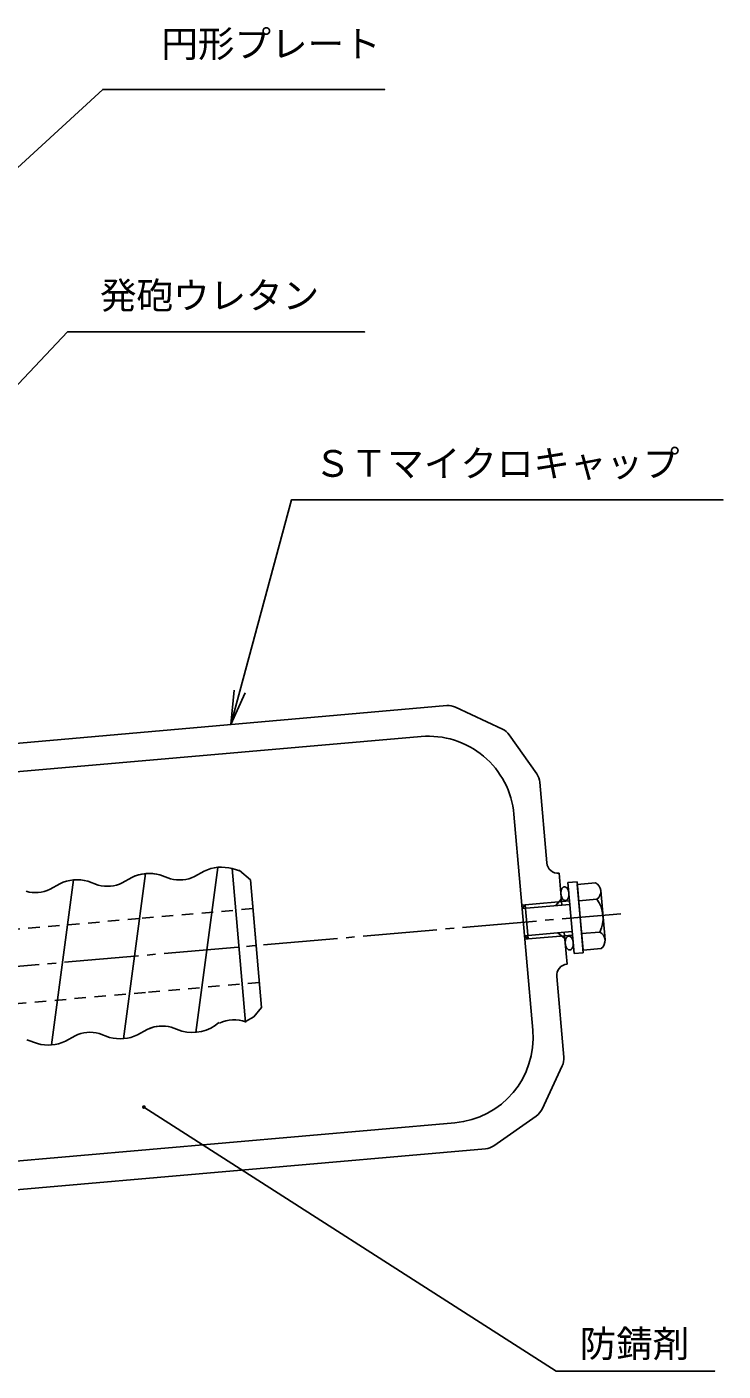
# Model space of a CAD drawing. Units: millimetres on the paper, scale 1:2. Extents: x 0 to 841, y 0 to 594.
# Drawn here: x 620 to 681, y 274.7 to 392.5 of the extents above; entities that cross this region are included whole.
import ezdxf
from ezdxf.enums import TextEntityAlignment as Align

# ---------------------------------------------------------------- set-up
doc = ezdxf.new("R2010")
doc.units = ezdxf.units.MM
for name, pattern in [('USER1', [1.75, 1, -0.75]), ('USER2', [8.75, 6.5, -0.75, 0.75, -0.75]), ('USER3', [7.75, 4, -0.75, 0.75, -0.75, 0.75, -0.75])]:
    doc.linetypes.add(name, pattern=pattern)
for name, color, linetype, lineweight in [('1_外形線', 7, 'Continuous', 25), ('2_細い実線', 3, 'Continuous', 25), ('3_隠れ線', 2, 'USER1', 25), ('4_中心線', 1, 'USER2', 25), ('5_想像線', 6, 'USER3', 25), ('6_寸法線', 4, 'Continuous', 25)]:
    doc.layers.add(name, color=color, linetype=linetype, lineweight=lineweight)
doc.styles.add('標準ベクトル', font='')
doc.styles.get('標準ベクトル').set_extended_font_data('標準ベクトル')

# ---------------------------------------------------------------- blocks, each defined once
blk = doc.blocks.new('filled_dot')
at = {"color": 0, "linetype": 'Continuous', "lineweight": -2, "const_width": 1.25}
blk.add_lwpolyline([(-0.625, 0, 1), (0.625, 0, 1)], format="xyb", close=True, dxfattribs=at)
blk = doc.blocks.new('open_arrow')
at = {"color": 0, "linetype": 'Continuous', "lineweight": -2}
blk.add_lwpolyline([(7.5, 1.25), (0, 0), (7.5, -1.25)], dxfattribs=at)

msp = doc.modelspace()

# ---------------------------------------------------------------- linework, layer by layer
at = {"layer": '1_外形線'}
for p, q in [((608.591, 328.798), (656.809, 333.017)), ((661.685, 330.965), (657.574, 332.882)), ((608.826, 326.309), (654.563, 330.311)), ((664.686, 327.029), (662.279, 330.466)), ((664.952, 326.299), (665.57, 319.228)), ((662.688, 323.493), (664.344, 304.565)), ((630.419, 318.286), (628.498, 303.813)), ((634.707, 318.026), (635.552, 318.509)), ((636.744, 318.839), (634.823, 304.367)), ((638.009, 318.724), (639.189, 305.243)), ((638.465, 318.597), (638.009, 318.724)), ((638.644, 318.553), (639.6, 317.75)), ((666.654, 318.319), (666.898, 315.523)), ((622.055, 316.919), (622.9, 317.403)), ((624.093, 317.732), (622.172, 303.26)), ((625.358, 317.618), (626.274, 317.288)), ((628.381, 317.473), (629.226, 317.956)), ((631.684, 318.171), (632.6, 317.841)), ((631.684, 318.171), (632.6, 317.842)), ((640.581, 306.543), (639.6, 317.75)), ((667.427, 317.508), (668.224, 317.578)), ((667.972, 311.282), (667.427, 317.508)), ((668.224, 317.578), (668.769, 311.352)), ((668.245, 317.341), (669.839, 317.48)), ((668.748, 311.589), (668.245, 317.341)), ((666.344, 315.474), (666.85, 316.077)), ((668.371, 315.903), (669.965, 316.042)), ((670.678, 312.482), (670.3, 316.796)), ((639.778, 315.717), (640.432, 308.245)), ((663.691, 315.55), (663.412, 315.218)), ((667.569, 315.889), (663.691, 315.55)), ((663.952, 312.561), (663.691, 315.55)), ((663.62, 312.84), (663.952, 312.561)), ((667.83, 312.901), (663.952, 312.561)), ((666.552, 313.097), (667.155, 312.591)), ((667.106, 313.145), (667.351, 310.349)), ((668.623, 313.027), (670.216, 313.166)), ((668.769, 311.352), (667.972, 311.282)), ((668.748, 311.589), (670.342, 311.728)), ((666.442, 309.266), (667.061, 302.195)), ((640.581, 306.543), (639.899, 305.73)), ((639.183, 305.31), (639.899, 305.73)), ((626.35, 304.26), (627.266, 303.931)), ((629.724, 304.146), (630.569, 304.63)), ((632.675, 304.814), (633.592, 304.484)), ((632.675, 304.814), (633.592, 304.484)), ((620.024, 303.707), (620.94, 303.378)), ((623.398, 303.593), (624.243, 304.076)), ((666.926, 301.43), (665.152, 297.627)), ((611.789, 292.439), (657.526, 296.44)), ((664.653, 297.032), (660.938, 294.431)), ((611.99, 289.947), (660.208, 294.165))]:
    msp.add_line(p, q, dxfattribs=at)
for centre, radius, start, end in [((656.94, 331.522), 1.5, 65, 95), ((655.216, 322.839), 7.5, 5, 95), ((661.051, 329.605), 1.5, 35, 65), ((663.458, 326.168), 1.5, 5, 35), ((630.74, 314.801), 3.5, 74.36613, 115.63387), ((630.74, 314.8), 3.5, 74.36613, 110.18197), ((630.74, 314.8), 3.5, 74.36613, 110.18197), ((637.066, 315.354), 3.5, 74.36613, 115.63387), ((639.274, 321.486), 3, 254.36605, 257.88557), ((666.567, 319.315), 1, 185, 275), ((624.414, 314.247), 3.5, 74.36613, 115.63387), ((627.083, 320.177), 3, 254.36605, 295.63211), ((633.409, 320.731), 3, 254.36605, 295.63211), ((633.409, 320.73), 3, 254.36605, 295.63211), ((669.453, 316.722), 0.851, 307.00461, 62.9954), ((620.757, 319.624), 3, 254.36605, 295.63211), ((667.696, 314.395), 2.804, 334.02089, 35.97911), ((669.83, 312.408), 0.851, 307.00461, 62.9954), ((667.438, 309.353), 1, 95, 185), ((638.193, 302.478), 3, 70.18882, 115.63395), ((625.541, 301.371), 3, 74.3637, 115.63395), ((628.209, 307.302), 3.5, 254.36613, 295.63387), ((631.867, 301.925), 3, 74.3637, 115.63395), ((631.867, 301.925), 3, 74.3637, 112.79065), ((634.535, 307.855), 3.5, 254.36613, 311.44867), ((656.872, 303.911), 7.5, 275, 5), ((621.883, 306.748), 3.5, 254.36613, 295.63387), ((665.566, 302.064), 1.5, 335, 5), ((663.793, 298.261), 1.5, 305, 335), ((660.077, 295.659), 1.5, 275, 305)]:
    msp.add_arc(centre, radius, start, end, dxfattribs=at)
at = {"layer": '2_細い実線'}
for p, q in [((663.691, 315.55), (663.385, 315.523)), ((663.412, 315.218), (667.596, 315.584)), ((663.62, 312.84), (667.804, 313.206)), ((663.952, 312.561), (663.646, 312.535))]:
    msp.add_line(p, q, dxfattribs=at)
at = {"layer": '3_隠れ線'}
for p, q in [((639.822, 315.218), (629.86, 314.347)), ((629.86, 314.347), (615.928, 313.128)), ((630.426, 307.872), (616.494, 306.653)), ((640.388, 308.743), (630.426, 307.872))]:
    msp.add_line(p, q, dxfattribs=at)
at = {"layer": '4_中心線'}
msp.add_line((571.026, 305.937), (672.051, 314.776), dxfattribs=at)
at = {"layer": '5_想像線'}
for centre in [(667.162, 316.531), (667.541, 312.198)]:
    msp.add_ellipse(centre, major_axis=(-0.052, 0.598), ratio=0.583333, dxfattribs=at)
at = {"layer": '6_寸法線'}
for points in [[(585.694, 349.442), (626.675, 387.053), (627.275, 387.053), (651.378, 387.053), (639.326, 387.053), (645.352, 387.053)], [(578.644, 318.105), (623.58, 365.788), (624.83, 365.788), (649.601, 365.788), (637.216, 365.788), (643.408, 365.788)], [(637.889, 331.361), (643.196, 351.06), (643.596, 351.06), (681.017, 351.06), (662.306, 351.06), (671.661, 351.06)], [(630.273, 297.819), (666.389, 274.662), (667.014, 274.662), (680.282, 274.662), (673.648, 274.662), (676.965, 274.662)]]:
    msp.add_lwpolyline(points, dxfattribs=at)

# ---------------------------------------------------------------- block references
for name, p, xscale, yscale, rotation in [('open_arrow', (637.889, 331.361), 0.4, 0.4, 74.9), ('filled_dot', (630.273, 297.819), 0.131, 0.131, 327.3)]:
    msp.add_blockref(name, p, dxfattribs=dict(at, xscale=xscale, yscale=yscale, rotation=rotation))

# ---------------------------------------------------------------- texts
at = {"layer": '6_寸法線', "style": '標準ベクトル'}
for s, p in [('円形プレート', (651.009, 391.053)), ('防錆剤', (678.054, 277.062))]:
    msp.add_text(s, height=2.346, dxfattribs=at).set_placement(p, align=Align.MIDDLE_RIGHT)
for s, p in [('発砲ウレタン', (626.43, 368.988)), ('ＳＴマイクロキャップ', (645.196, 354.26))]:
    msp.add_text(s, height=2.346, dxfattribs=at).set_placement(p, align=Align.MIDDLE_LEFT)

doc.saveas('drawing.dxf')
